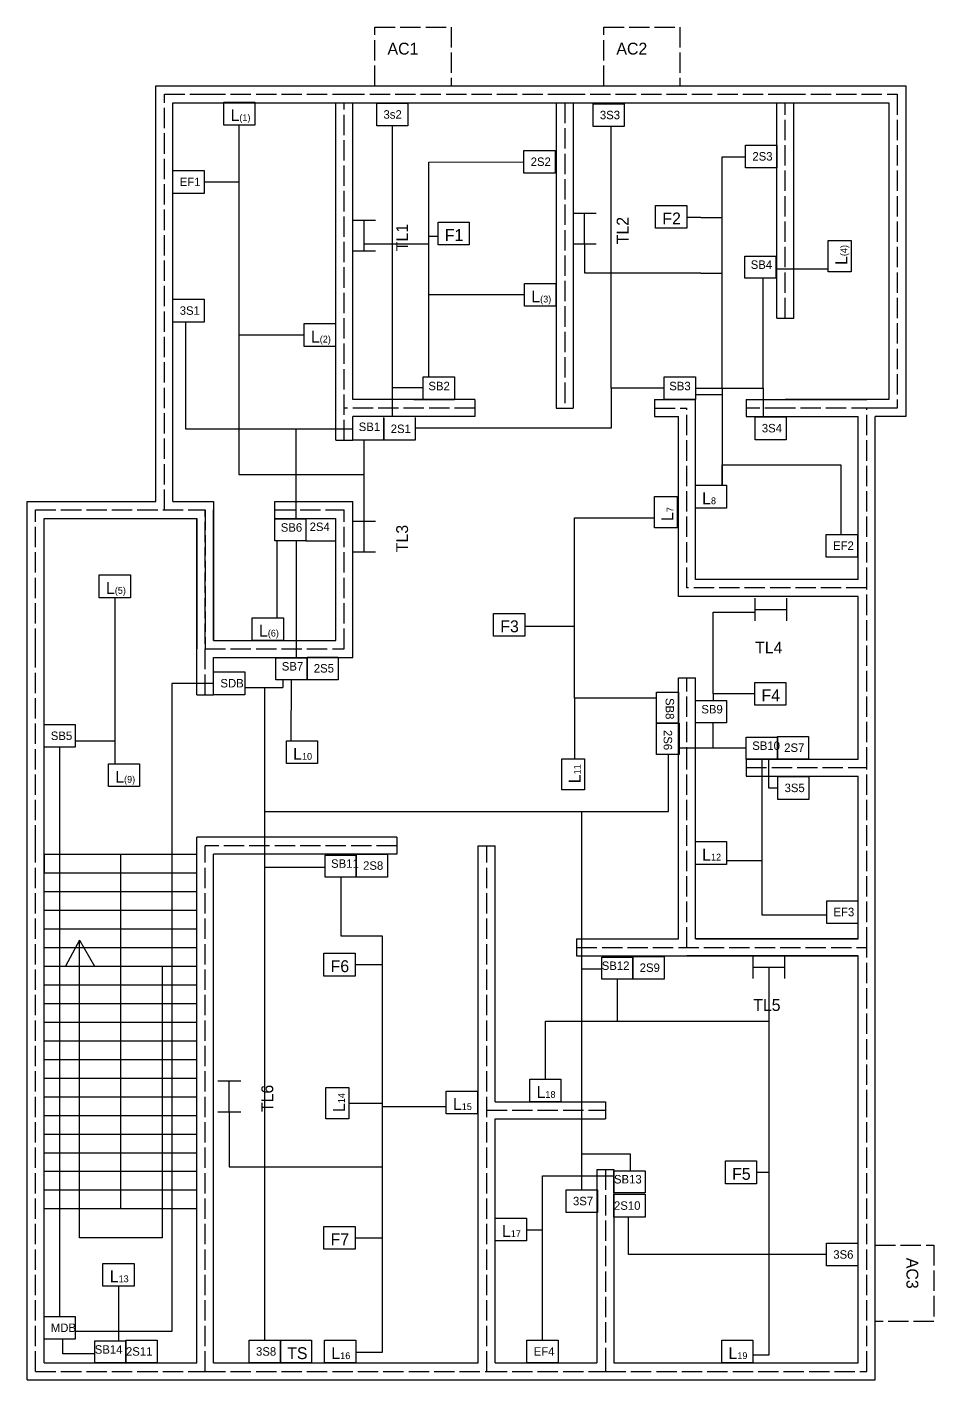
# Model space of a CAD drawing. Header units: inches. Extents: x -314 to 8022, y -1040 to 1104.
# Drawn here: x 3104 to 3639, y 20 to 818 of the extents above; entities that cross this region are included whole.
import ezdxf

# ---------------------------------------------------------------- set-up
doc = ezdxf.new("R2010")
doc.units = ezdxf.units.IN
doc.header["$MEASUREMENT"] = 0
doc.linetypes.add('ACAD_ISO02W100', pattern=[15, 12, -3])

msp = doc.modelspace()

# ---------------------------------------------------------------- linework, layer by layer
at = {"linetype": 'ACAD_ISO02W100'}
for p, q in [((3308.91, 783.49), (3308.91, 818.15)), ((3308.91, 818.15), (3353.89, 818.15)), ((3353.89, 818.15), (3353.89, 783.49)), ((3443.83, 783.49), (3443.83, 818.15)), ((3443.83, 818.15), (3488.82, 818.15)), ((3488.82, 818.15), (3488.82, 783.49)), ((3184.89, 533.49), (3184.89, 778.49)), ((3184.89, 778.49), (3208.89, 778.49)), ((3208.89, 778.49), (3290.89, 778.49)), ((3290.89, 778.49), (3420.89, 778.49)), ((3420.89, 778.49), (3550.89, 778.49)), ((3550.89, 778.49), (3616.89, 778.49)), ((3616.89, 778.49), (3616.89, 593.49)), ((3290.89, 574.49), (3290.89, 773.49)), ((3420.89, 773.49), (3420.89, 593.49)), ((3550.89, 646.49), (3550.89, 773.49)), ((3367.89, 593.49), (3290.89, 593.49)), ((3473.89, 593.49), (3492.89, 593.49)), ((3492.89, 487.49), (3492.89, 593.49)), ((3550.89, 593.49), (3527.89, 593.49)), ((3616.89, 593.49), (3550.89, 593.49)), ((3598.89, 487.49), (3598.89, 593.49)), ((3108.89, 451.49), (3108.89, 533.49)), ((3108.89, 533.49), (3208.89, 533.49)), ((3208.89, 424.49), (3208.89, 533.49)), ((3208.89, 533.49), (3208.89, 451.49)), ((3249.89, 533.49), (3290.89, 533.49)), ((3290.89, 451.49), (3290.89, 533.49)), ((3598.89, 487.49), (3492.89, 487.49)), ((3598.89, 381.49), (3598.89, 487.49)), ((3108.89, 335.49), (3108.89, 451.49)), ((3208.89, 451.49), (3290.89, 451.49)), ((3492.89, 381.49), (3492.89, 434.49)), ((3492.89, 275.49), (3492.89, 381.49)), ((3527.89, 381.49), (3598.89, 381.49)), ((3598.89, 275.49), (3598.89, 381.49)), ((3108.89, 25.49), (3108.89, 335.49)), ((3208.89, 25.49), (3208.89, 335.49)), ((3321.89, 335.49), (3208.89, 335.49)), ((3374.89, 25.49), (3374.89, 335.49)), ((3427.89, 275.49), (3598.89, 275.49)), ((3598.89, 179.49), (3598.89, 275.49)), ((3374.89, 179.49), (3444.89, 179.49)), ((3598.89, 25.49), (3598.89, 179.49)), ((3444.89, 144.49), (3444.89, 30.49)), ((3603.89, 99.99), (3638.54, 99.99)), ((3638.54, 99.99), (3638.54, 55.01)), ((3638.54, 55.01), (3603.89, 55.01)), ((3108.89, 25.49), (3208.89, 25.49)), ((3208.89, 25.49), (3374.89, 25.49)), ((3374.89, 25.49), (3444.89, 25.49)), ((3444.89, 25.49), (3598.89, 25.49))]:
    msp.add_line(p, q, dxfattribs=at)
for p, q in [((3179.89, 538.49), (3179.89, 783.49)), ((3179.89, 783.49), (3208.89, 783.49)), ((3208.89, 783.49), (3290.89, 783.49)), ((3290.89, 783.49), (3420.89, 783.49)), ((3420.89, 783.49), (3550.89, 783.49)), ((3550.89, 783.49), (3621.89, 783.49)), ((3621.89, 783.49), (3621.89, 588.49)), ((3189.89, 538.49), (3189.89, 773.49)), ((3189.89, 773.49), (3208.89, 773.49)), ((3208.89, 773.49), (3290.89, 773.49)), ((3285.89, 574.49), (3285.89, 773.49)), ((3290.89, 773.49), (3420.89, 773.49)), ((3295.89, 598.49), (3295.89, 773.49)), ((3415.89, 773.49), (3415.89, 593.49)), ((3420.89, 773.49), (3550.89, 773.49)), ((3425.89, 773.49), (3425.89, 593.49)), ((3545.89, 646.49), (3545.89, 773.49)), ((3550.89, 773.49), (3611.89, 773.49)), ((3555.89, 646.49), (3555.89, 773.49)), ((3611.89, 773.49), (3611.89, 598.49)), ((3295.89, 704.39), (3309.31, 704.39)), ((3302.6, 685.99), (3302.6, 704.39)), ((3425.89, 708.48), (3439.31, 708.48)), ((3432.6, 690.08), (3432.6, 708.48)), ((3309.31, 685.99), (3295.89, 685.99)), ((3439.31, 690.08), (3425.89, 690.08)), ((3545.89, 646.49), (3550.89, 646.49)), ((3550.89, 646.49), (3555.89, 646.49)), ((3367.89, 598.49), (3295.89, 598.49)), ((3331.89, 598.49), (3355.89, 598.49)), ((3367.89, 598.49), (3367.89, 593.49)), ((3473.89, 598.49), (3497.89, 598.49)), ((3473.89, 598.49), (3473.89, 593.49)), ((3497.89, 492.49), (3497.89, 598.49)), ((3527.89, 598.49), (3598.89, 598.49)), ((3527.89, 598.49), (3527.89, 593.49)), ((3611.89, 598.49), (3550.89, 598.49)), ((3367.89, 593.49), (3367.89, 588.49)), ((3415.89, 593.49), (3420.89, 593.49)), ((3420.89, 593.49), (3425.89, 593.49)), ((3473.89, 593.49), (3473.89, 588.49)), ((3527.89, 593.49), (3527.89, 588.49)), ((3616.89, 593.49), (3598.89, 593.49)), ((3367.89, 588.49), (3295.89, 588.49)), ((3295.89, 574.49), (3295.89, 588.49)), ((3295.89, 574.49), (3295.89, 587.5)), ((3314.27, 574.49), (3314.27, 587.92)), ((3314.27, 587.5), (3314.27, 574.49)), ((3332.67, 587.92), (3332.67, 574.49)), ((3473.89, 588.49), (3487.89, 588.49)), ((3487.89, 482.49), (3487.89, 588.49)), ((3527.89, 588.49), (3593.89, 588.49)), ((3593.89, 492.49), (3593.89, 588.49)), ((3603.89, 487.49), (3603.89, 588.49)), ((3621.89, 588.49), (3603.89, 588.49)), ((3285.89, 574.49), (3290.89, 574.49)), ((3290.89, 574.49), (3295.89, 574.49)), ((3314.27, 574.49), (3295.89, 574.49)), ((3332.67, 574.49), (3314.27, 574.49)), ((3103.89, 451.49), (3103.89, 538.49)), ((3103.89, 538.49), (3179.89, 538.49)), ((3189.89, 538.49), (3213.89, 538.49)), ((3213.89, 538.49), (3213.89, 456.49)), ((3249.89, 538.49), (3295.89, 538.49)), ((3249.89, 533.49), (3249.89, 538.49)), ((3295.89, 446.49), (3295.89, 538.49)), ((3113.89, 451.49), (3113.89, 528.49)), ((3113.89, 528.49), (3203.89, 528.49)), ((3203.89, 424.49), (3203.89, 528.49)), ((3203.89, 528.49), (3203.89, 451.49)), ((3213.89, 456.49), (3213.89, 533.49)), ((3249.89, 528.49), (3249.89, 533.49)), ((3249.89, 528.49), (3285.89, 528.49)), ((3285.89, 456.49), (3285.89, 528.49)), ((3285.89, 456.49), (3285.89, 528.49)), ((3295.89, 526.89), (3309.31, 526.89)), ((3302.6, 508.5), (3302.6, 526.89)), ((3268.31, 515.15), (3285.89, 515.15)), ((3309.31, 508.5), (3295.89, 508.5)), ((3593.89, 492.49), (3497.89, 492.49)), ((3603.89, 381.49), (3603.89, 487.49)), ((3593.89, 482.49), (3487.89, 482.49)), ((3533.12, 468.03), (3533.12, 481.46)), ((3551.52, 481.46), (3551.52, 468.03)), ((3593.89, 386.49), (3593.89, 482.49)), ((3533.12, 474.74), (3551.52, 474.74)), ((3213.89, 456.49), (3285.89, 456.49)), ((3103.89, 335.49), (3103.89, 451.49)), ((3113.89, 335.49), (3113.89, 451.49)), ((3213.89, 424.49), (3213.89, 446.49)), ((3213.89, 446.49), (3295.89, 446.49)), ((3487.89, 381.49), (3487.89, 434.49)), ((3487.89, 434.49), (3492.89, 434.49)), ((3492.89, 434.49), (3497.89, 434.49)), ((3497.89, 381.49), (3497.89, 434.49)), ((3203.89, 424.49), (3208.89, 424.49)), ((3208.89, 424.49), (3213.89, 424.49)), ((3527.89, 386.49), (3593.89, 386.49)), ((3527.89, 386.49), (3527.89, 381.49)), ((3487.89, 280.49), (3487.89, 381.49)), ((3497.89, 280.49), (3497.89, 381.49)), ((3527.89, 381.49), (3527.89, 376.49)), ((3527.89, 376.49), (3593.89, 376.49)), ((3593.89, 280.49), (3593.89, 376.49)), ((3603.89, 275.49), (3603.89, 381.49)), ((3103.89, 20.49), (3103.89, 335.49)), ((3113.89, 30.49), (3113.89, 335.49)), ((3203.89, 30.49), (3203.89, 340.49)), ((3321.89, 340.49), (3203.89, 340.49)), ((3321.89, 340.49), (3321.89, 335.49)), ((3321.89, 335.49), (3321.89, 330.49)), ((3369.89, 30.49), (3369.89, 335.49)), ((3369.89, 335.49), (3374.89, 335.49)), ((3374.89, 335.49), (3379.89, 335.49)), ((3379.89, 184.49), (3379.89, 335.49)), ((3113.89, 330.49), (3203.89, 330.49)), ((3113.89, 330.49), (3113.89, 319.49)), ((3158.89, 330.49), (3158.89, 121.49)), ((3213.89, 30.49), (3213.89, 330.49)), ((3321.89, 330.49), (3213.89, 330.49)), ((3113.89, 319.49), (3203.89, 319.49)), ((3113.89, 308.49), (3203.89, 308.49)), ((3113.89, 297.49), (3203.89, 297.49)), ((3113.89, 286.49), (3203.89, 286.49)), ((3134.71, 279.84), (3126.48, 264.49)), ((3134.71, 104.28), (3134.71, 279.84)), ((3134.71, 279.84), (3143.74, 264.49)), ((3427.89, 280.49), (3487.89, 280.49)), ((3427.89, 280.49), (3427.89, 275.49)), ((3497.89, 280.49), (3593.89, 280.49)), ((3593.89, 280.49), (3497.89, 280.49)), ((3113.89, 275.49), (3203.89, 275.49)), ((3427.89, 275.49), (3427.89, 270.49)), ((3603.89, 179.49), (3603.89, 275.49)), ((3113.89, 264.49), (3203.89, 264.49)), ((3183.54, 264.49), (3183.54, 104.28)), ((3427.89, 270.49), (3593.89, 270.49)), ((3593.89, 270.49), (3492.89, 270.49)), ((3531.97, 257.23), (3531.97, 270.66)), ((3531.97, 263.95), (3550.37, 263.95)), ((3550.37, 270.66), (3550.37, 257.23)), ((3593.89, 179.49), (3593.89, 270.49)), ((3113.89, 253.49), (3203.89, 253.49)), ((3113.89, 242.49), (3203.89, 242.49)), ((3113.89, 231.49), (3203.89, 231.49)), ((3113.89, 220.49), (3203.89, 220.49)), ((3113.89, 209.49), (3203.89, 209.49)), ((3113.89, 198.49), (3203.89, 198.49)), ((3216.39, 196.77), (3229.82, 196.77)), ((3223.1, 178.38), (3223.1, 196.77)), ((3113.89, 187.49), (3203.89, 187.49)), ((3379.89, 184.49), (3444.89, 184.49)), ((3444.89, 184.49), (3444.89, 179.49)), ((3113.89, 176.49), (3203.89, 176.49)), ((3229.82, 178.38), (3216.39, 178.38)), ((3444.89, 179.49), (3444.89, 174.49)), ((3593.89, 30.49), (3593.89, 179.49)), ((3603.89, 20.49), (3603.89, 179.49)), ((3379.89, 30.49), (3379.89, 174.49)), ((3379.89, 174.49), (3444.89, 174.49)), ((3113.89, 165.49), (3203.89, 165.49)), ((3113.89, 154.49), (3203.89, 154.49)), ((3439.89, 144.49), (3439.89, 30.49)), ((3439.89, 144.49), (3444.89, 144.49)), ((3444.89, 144.49), (3449.89, 144.49)), ((3449.89, 144.49), (3449.89, 30.49)), ((3113.89, 143.49), (3203.89, 143.49)), ((3113.89, 132.49), (3203.89, 132.49)), ((3113.89, 121.49), (3203.89, 121.49)), ((3183.54, 104.28), (3134.71, 104.28)), ((3113.89, 30.49), (3203.89, 30.49)), ((3213.89, 30.49), (3369.89, 30.49)), ((3379.89, 30.49), (3439.89, 30.49)), ((3444.89, 30.49), (3444.89, 25.49)), ((3449.89, 30.49), (3593.89, 30.49)), ((3103.89, 20.49), (3208.89, 20.49)), ((3208.89, 20.49), (3374.89, 20.49)), ((3374.89, 20.49), (3444.89, 20.49)), ((3444.89, 20.49), (3603.89, 20.49))]:
    msp.add_line(p, q)
at = {"color": 1}
for p, q in [((3228.73, 760.4), (3228.73, 577.65)), ((3340.68, 738.45), (3396.79, 738.67)), ((3340.68, 611.92), (3340.68, 738.45)), ((3513.63, 605.21), (3513.63, 741.67)), ((3513.63, 741.67), (3527.5, 741.67)), ((3208.28, 726.81), (3228.73, 726.81)), ((3501.13, 705.81), (3492.84, 705.81)), ((3501.13, 705.81), (3513.63, 705.81)), ((3340.68, 694.94), (3346.16, 694.94)), ((3302.6, 690.4), (3340.68, 690.4)), ((3432.64, 672.96), (3432.64, 690.08)), ((3501.13, 672.96), (3432.64, 672.96)), ((3501.13, 672.96), (3513.63, 672.96)), ((3545.13, 675.58), (3545.4, 675.58)), ((3545.89, 675.58), (3576.28, 675.58)), ((3397.18, 660.2), (3340.68, 660.2)), ((3267.25, 636.56), (3228.73, 636.56)), ((3497.89, 601.41), (3513.63, 601.41)), ((3513.63, 605.21), (3513.63, 560.1)), ((3228.73, 577.65), (3228.73, 554.43)), ((3302.6, 526.89), (3302.6, 574.49)), ((3513.63, 560.1), (3513.63, 547.96)), ((3513.63, 547.96), (3513.63, 560.1)), ((3513.63, 560.1), (3583.58, 560.1)), ((3583.58, 560.1), (3583.58, 519.03)), ((3228.73, 554.43), (3302.6, 554.43)), ((3426.7, 422.45), (3426.7, 528.73)), ((3426.7, 528.73), (3473.74, 528.73)), ((3251.31, 469.92), (3251.31, 515.15)), ((3155.61, 481.68), (3155.61, 397.16)), ((3508.43, 425.07), (3508.43, 473.2)), ((3508.43, 473.2), (3533.12, 473.2)), ((3426.7, 464.68), (3397.29, 464.68)), ((3259.6, 397.29), (3259.74, 433.28)), ((3532.88, 425.07), (3508.43, 425.07)), ((3508.43, 425.07), (3508.43, 421)), ((3474.88, 422.45), (3426.7, 422.45)), ((3426.7, 422.45), (3426.7, 386.73)), ((3155.61, 397.16), (3132.28, 397.16)), ((3155.61, 397.16), (3155.61, 383.73)), ((3537.08, 386.49), (3537.08, 326.74)), ((3516.28, 326.74), (3537.08, 326.74)), ((3537.08, 326.74), (3537.08, 294.72)), ((3288.79, 316.98), (3288.79, 282.36)), ((3537.08, 294.72), (3575.31, 294.72)), ((3288.79, 282.36), (3313.15, 282.36)), ((3313.15, 282.36), (3313.15, 36.75)), ((3297.25, 265.35), (3313.15, 265.35)), ((3541.17, 263.95), (3541.17, 219.65)), ((3451.87, 256.77), (3451.87, 232.01)), ((3409.47, 197.92), (3409.47, 232.01)), ((3409.47, 232.01), (3451.87, 232.01)), ((3451.87, 232.01), (3541.17, 232.01)), ((3541.17, 219.65), (3541.17, 35.01)), ((3293.53, 183.71), (3313.15, 183.71)), ((3223.1, 178.38), (3223.1, 146.17)), ((3313.15, 181.67), (3350.97, 181.67)), ((3223.1, 146.17), (3313.15, 146.17)), ((3407.78, 140.79), (3449.89, 140.79)), ((3407.78, 43.92), (3407.78, 140.79)), ((3533.96, 142.91), (3541.33, 142.91)), ((3297.25, 104.34), (3313.15, 104.34)), ((3407.78, 108.71), (3398.28, 108.71)), ((3157.83, 75.81), (3157.83, 43.5)), ((3313.15, 36.75), (3297.7, 36.75)), ((3541.17, 35.01), (3531.82, 35.01))]:
    msp.add_line(p, q, dxfattribs=at)
at = {"color": 2}
for p, q in [((3319.22, 759.83), (3319.22, 605.68)), ((3448.16, 605.21), (3448.16, 759.5)), ((3537.87, 605.21), (3537.87, 670.11)), ((3197.5, 581), (3197.5, 644.21)), ((3319.22, 605.68), (3337.49, 605.68)), ((3319.22, 605.68), (3319.22, 588.49)), ((3479.49, 605.21), (3448.16, 605.21)), ((3448.16, 605.21), (3448.16, 581.75)), ((3497.89, 605.21), (3537.87, 605.21)), ((3537.87, 605.21), (3537.87, 588.49)), ((3295.89, 581), (3197.5, 581)), ((3262.63, 528.16), (3262.63, 581)), ((3332.67, 581.75), (3332.67, 581.75)), ((3378.18, 581.75), (3332.67, 581.75)), ((3448.16, 581.75), (3378.18, 581.75)), ((3262.63, 515.15), (3262.63, 446.49)), ((3254.69, 433.28), (3254.69, 428.79)), ((3232.28, 428.79), (3254.69, 428.79)), ((3244.07, 322.79), (3244.07, 428.79)), ((3508.33, 393), (3508.33, 407.99)), ((3123.08, 393.49), (3123.08, 57.9)), ((3508.33, 393), (3488.3, 393)), ((3527.89, 393), (3508.33, 393)), ((3482.08, 355.58), (3482.08, 389.32)), ((3541.19, 369.5), (3541.19, 386.49)), ((3546.48, 369.5), (3541.19, 369.5)), ((3244.07, 355.58), (3482.08, 355.58)), ((3430.93, 262.87), (3430.93, 355.58)), ((3244.07, 43.92), (3244.07, 322.79)), ((3244.07, 322.79), (3279.6, 322.79)), ((3430.93, 132.59), (3430.93, 262.87)), ((3430.93, 262.87), (3442.68, 262.87)), ((3430.93, 153.85), (3459.4, 153.85)), ((3459.4, 153.85), (3459.4, 143.87)), ((3458.42, 94.39), (3458.42, 116.51)), ((3575.2, 94.39), (3458.42, 94.39)), ((3124.93, 35.96), (3124.93, 44.48)), ((3143.8, 35.96), (3124.93, 35.96))]:
    msp.add_line(p, q, dxfattribs=at)
at = {"color": 5}
for p, q in [((3213.89, 431.21), (3189.31, 431.21)), ((3189.31, 431.21), (3189.31, 48.96)), ((3189.31, 48.96), (3132.28, 48.96))]:
    msp.add_line(p, q, dxfattribs=at)
for points in [[(3219.85, 773.83), (3238.25, 773.83), (3238.25, 760.4), (3219.85, 760.4)], [(3310.03, 773.26), (3328.42, 773.26), (3328.42, 759.83), (3310.03, 759.83)], [(3437.6, 772.93), (3455.99, 772.93), (3455.99, 759.5), (3437.6, 759.5)], [(3396.79, 745.39), (3415.18, 745.39), (3415.18, 731.96), (3396.79, 731.96)], [(3527.5, 748.56), (3545.89, 748.56), (3545.89, 735.13), (3527.5, 735.13)], [(3189.89, 733.52), (3208.28, 733.52), (3208.28, 720.09), (3189.89, 720.09)], [(3474.44, 712.94), (3492.84, 712.94), (3492.84, 699.51), (3474.44, 699.51)], [(3346.16, 703.14), (3364.56, 703.14), (3364.56, 689.71), (3346.16, 689.71)], [(3576.28, 673.89), (3576.28, 692.29), (3589.71, 692.29), (3589.71, 673.89)], [(3527.01, 683.12), (3545.4, 683.12), (3545.4, 670.11), (3527.01, 670.11)], [(3397.18, 666.91), (3415.58, 666.91), (3415.58, 653.49), (3397.18, 653.49)], [(3189.89, 657.63), (3208.28, 657.63), (3208.28, 644.21), (3189.89, 644.21)], [(3267.25, 643.28), (3285.64, 643.28), (3285.64, 629.85), (3267.25, 629.85)], [(3337.49, 611.92), (3355.89, 611.92), (3355.89, 598.49), (3337.49, 598.49)], [(3479.49, 611.92), (3497.89, 611.92), (3497.89, 598.49), (3479.49, 598.49)], [(3533.07, 588.3), (3551.47, 588.3), (3551.47, 574.87), (3533.07, 574.87)], [(3497.89, 547.96), (3516.28, 547.96), (3516.28, 534.54), (3497.89, 534.54)], [(3473.74, 522.93), (3473.74, 541.33), (3487.17, 541.33), (3487.17, 522.93)], [(3249.92, 528.16), (3268.31, 528.16), (3268.31, 515.15), (3249.92, 515.15)], [(3575.09, 519.03), (3593.48, 519.03), (3593.48, 505.61), (3575.09, 505.61)], [(3146.42, 495.1), (3164.81, 495.1), (3164.81, 481.68), (3146.42, 481.68)], [(3378.89, 472.45), (3397.29, 472.45), (3397.29, 459.02), (3378.89, 459.02)], [(3236.61, 469.92), (3255.01, 469.92), (3255.01, 456.49), (3236.61, 456.49)], [(3268.93, 446.71), (3287.33, 446.71), (3287.33, 433.28), (3268.93, 433.28)], [(3250.55, 446.29), (3268.93, 446.29), (3268.93, 433.28), (3250.55, 433.28)], [(3213.89, 437.92), (3232.28, 437.92), (3232.28, 424.49), (3213.89, 424.49)], [(3532.88, 431.78), (3551.27, 431.78), (3551.27, 418.36), (3532.88, 418.36)], [(3487.89, 426.1), (3487.89, 407.71), (3474.88, 407.71), (3474.88, 426.1)], [(3497.89, 421), (3516.27, 421), (3516.27, 407.99), (3497.89, 407.99)], [(3113.89, 406.92), (3132.28, 406.92), (3132.28, 393.49), (3113.89, 393.49)], [(3488.3, 407.71), (3488.3, 389.32), (3474.88, 389.32), (3474.88, 407.71)], [(3527.89, 399.5), (3546.27, 399.5), (3546.27, 386.49), (3527.89, 386.49)], [(3546.27, 399.92), (3564.67, 399.92), (3564.67, 386.49), (3546.27, 386.49)], [(3256.76, 397.29), (3275.16, 397.29), (3275.16, 383.86), (3256.76, 383.86)], [(3151.88, 383.73), (3170.27, 383.73), (3170.27, 370.3), (3151.88, 370.3)], [(3419.11, 368.34), (3419.11, 386.73), (3432.54, 386.73), (3432.54, 368.34)], [(3546.48, 376.21), (3564.88, 376.21), (3564.88, 362.79), (3546.48, 362.79)], [(3497.89, 337.87), (3516.28, 337.87), (3516.28, 324.45), (3497.89, 324.45)], [(3279.6, 329.99), (3297.99, 329.99), (3297.99, 316.98), (3279.6, 316.98)], [(3297.99, 330.4), (3316.38, 330.4), (3316.38, 316.98), (3297.99, 316.98)], [(3575.31, 303.04), (3593.7, 303.04), (3593.7, 289.62), (3575.31, 289.62)], [(3278.86, 272.06), (3297.25, 272.06), (3297.25, 258.64), (3278.86, 258.64)], [(3442.68, 269.78), (3461.07, 269.78), (3461.07, 256.77), (3442.68, 256.77)], [(3461.07, 270.19), (3479.46, 270.19), (3479.46, 256.77), (3461.07, 256.77)], [(3280.1, 174.51), (3280.1, 192.9), (3293.53, 192.9), (3293.53, 174.51)], [(3400.28, 197.92), (3418.67, 197.92), (3418.67, 184.49), (3400.28, 184.49)], [(3350.97, 190.77), (3369.36, 190.77), (3369.36, 177.34), (3350.97, 177.34)], [(3449.89, 143.87), (3468.27, 143.87), (3468.27, 130.86), (3449.89, 130.86)], [(3515.57, 149.62), (3533.96, 149.62), (3533.96, 136.2), (3515.57, 136.2)], [(3421.74, 132.59), (3440.13, 132.59), (3440.13, 119.16), (3421.74, 119.16)], [(3449.89, 129.93), (3468.28, 129.93), (3468.28, 116.51), (3449.89, 116.51)], [(3379.89, 115.92), (3398.28, 115.92), (3398.28, 102.49), (3379.89, 102.49)], [(3278.86, 111.05), (3297.25, 111.05), (3297.25, 97.63), (3278.86, 97.63)], [(3575.2, 101.1), (3593.59, 101.1), (3593.59, 87.68), (3575.2, 87.68)], [(3148.64, 89.23), (3167.03, 89.23), (3167.03, 75.81), (3148.64, 75.81)], [(3113.89, 57.9), (3132.28, 57.9), (3132.28, 44.48), (3113.89, 44.48)], [(3143.8, 43.5), (3162.18, 43.5), (3162.18, 30.49), (3143.8, 30.49)], [(3162.18, 43.92), (3180.58, 43.92), (3180.58, 30.49), (3162.18, 30.49)], [(3234.87, 43.92), (3253.27, 43.92), (3253.27, 30.49), (3234.87, 30.49)], [(3253.27, 43.92), (3271.66, 43.92), (3271.66, 30.49), (3253.27, 30.49)], [(3279.31, 43.92), (3297.7, 43.92), (3297.7, 30.49), (3279.31, 30.49)], [(3398.58, 43.92), (3416.98, 43.92), (3416.98, 30.49), (3398.58, 30.49)], [(3513.43, 43.92), (3531.82, 43.92), (3531.82, 30.49), (3513.43, 30.49)]]:
    msp.add_lwpolyline(points, close=True)

# ---------------------------------------------------------------- texts
at = {"linetype": 'ACAD_ISO02W100', "char_height": 7, "width": 30.545, "attachment_point": 1}
for s, insert in [('AC1', (3316.4, 808.93)), ('AC2', (3451.33, 808.93))]:
    msp.add_mtext(s, dxfattribs=dict(at, insert=insert))
at = {"attachment_point": 1}
for s, insert, char_height, width in [('L{\\H0.5714x;(1)}', (3223.85, 769.69), 7, 14.4008), ('3s2', (3314.02, 769.12), 5, 14.4008), ('3S3', (3441.59, 768.79), 5, 14.4008), ('2S3', (3531.49, 744.42), 5, 14.4008), ('2S2', (3400.78, 741.25), 5, 14.4008), ('EF1', (3193.88, 729.38), 5, 14.4008), ('F2', (3478.44, 708.8), 7, 14.4008), ('F1', (3350.16, 699), 7, 14.4008), ('SB4', (3530.53, 680.58), 5, 12.9288), ('L{\\H0.5714x;(3)}', (3401.17, 662.78), 7, 14.4008), ('3S1', (3193.88, 653.5), 5, 14.4008), ('L{\\H0.5714x;(2)}', (3271.24, 639.14), 7, 14.4008), ('SB2', (3340.5, 609), 5, 12.9288), ('SB3', (3482.5, 609), 5, 12.9288), ('SB1', (3299.41, 584.96), 5, 12.9288), ('2S1', (3318.27, 583.79), 5, 14.4008), ('3S4', (3537.06, 584.16), 5, 14.4008), ('L{\\H0.5714x;8}', (3501.88, 543.83), 7, 14.4008), ('SB6', (3253.44, 525.61), 5, 12.9288), ('2S4', (3270.47, 526), 5, 15.4158), ('EF2', (3579.08, 514.9), 5, 14.4008), ('L{\\H0.5714x;(5)}', (3150.41, 490.97), 7, 14.4008), ('L{\\H0.5714x;(6)}', (3240.61, 465.79), 7, 14.4008), ('F3', (3382.89, 468.32), 7, 14.4008), ('TL4', (3533.12, 455.84), 7, 21.4279), ('SB7', (3254.07, 443.74), 5, 12.9288), ('2S5', (3272.93, 442.58), 5, 14.4008), ('SDB', (3217.88, 433.79), 5, 30.673), ('F4', (3536.87, 427.65), 7, 14.4008), ('SB9', (3501.41, 418.46), 5, 12.9288), ('SB5', (3117.88, 402.79), 5, 30.673), ('L{\\H0.5714x;10}', (3260.76, 393.15), 7, 14.4008), ('SB10', (3531.41, 396.96), 5, 12.9288), ('2S7', (3550.27, 395.79), 5, 14.4008), ('L{\\H0.5714x;(9)}', (3155.87, 379.59), 7, 14.4008), ('3S5', (3550.47, 372.08), 5, 14.4008), ('SB11', (3283.12, 327.44), 5, 12.9288), ('L{\\H0.5714x;12}', (3501.88, 333.74), 7, 14.4008), ('2S8', (3301.98, 326.27), 5, 14.4008), ('EF3', (3579.3, 298.91), 5, 14.4008), ('F6', (3282.85, 267.93), 7, 14.4008), ('SB12', (3442.68, 267.23), 5, 12.9288), ('2S9', (3465.06, 266.06), 5, 14.4008), ('TL5', (3531.97, 245.04), 7, 21.4279), ('L{\\H0.5714x;18}', (3404.27, 193.79), 7, 14.4008), ('L{\\H0.5714x;15}', (3354.96, 186.63), 7, 14.4008), ('F5', (3519.56, 145.49), 7, 14.4008), ('SB13', (3449.89, 141.32), 5, 12.9288), ('3S7', (3425.73, 128.46), 5, 14.4008), ('2S10', (3449.89, 125.8), 5, 14.4008), ('L{\\H0.5714x;17}', (3383.88, 111.79), 7, 14.4008), ('F7', (3282.85, 106.92), 7, 14.4008), ('3S6', (3579.19, 96.97), 5, 14.4008), ('L{\\H0.5714x;13}', (3152.63, 85.1), 7, 14.4008), ('MDB', (3117.88, 53.77), 5, 30.673), ('SB14', (3143.8, 40.96), 5, 12.9288), ('TS', (3257.26, 39.79), 7, 14.4008), ('2S11', (3162.18, 39.79), 5, 14.4008), ('3S8', (3238.87, 39.79), 5, 14.4008), ('L{\\H0.5714x;16}', (3283.3, 39.79), 7, 14.4008), ('EF4', (3402.58, 39.79), 5, 14.4008), ('L{\\H0.5714x;19}', (3517.42, 39.79), 7, 14.4008)]:
    msp.add_mtext(s, dxfattribs=dict(at, insert=insert, char_height=char_height, width=width))
for s, insert, char_height, width, rotation in [('TL2', (3451.5, 690.08), 7, 21.4279, 90), ('TL1', (3321.5, 685.99), 7, 21.4279, 90), ('L{\\H0.5714x;(4)}', (3580.42, 677.89), 7, 14.4008, 90), ('L{\\H0.5714x;7}', (3477.88, 526.93), 7, 14.4008, 90), ('TL3', (3321.5, 508.5), 7, 21.4279, 90), ('SB8', (3485.34, 422.58), 5, 12.9288, 270), ('2S6', (3484.17, 403.72), 5, 14.4008, 270), ('L{\\H0.5714x;11}', (3423.25, 372.33), 7, 14.4008, 90), ('TL6', (3242.01, 178.38), 7, 21.4279, 90), ('L{\\H0.5714x;14}', (3284.24, 178.5), 7, 14.4008, 90)]:
    msp.add_mtext(s, dxfattribs=dict(at, insert=insert, char_height=char_height, width=width, rotation=rotation))
at = {"linetype": 'ACAD_ISO02W100', "insert": (3629.33, 92.5), "char_height": 7, "width": 30.545, "attachment_point": 1, "rotation": 270}
msp.add_mtext('AC3', dxfattribs=at)

doc.saveas('drawing.dxf')
